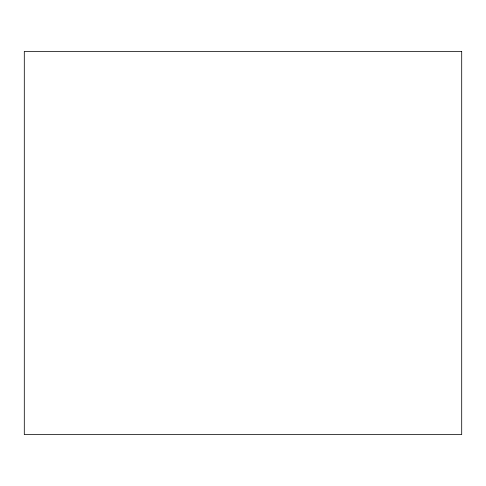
<?xml version="1.0" encoding="UTF-8"?>
<svg xmlns="http://www.w3.org/2000/svg" width="486" height="486" viewBox="0 0 486 486"><rect width="100%" height="100%" fill="white"/><g stroke="black" fill="none" stroke-linecap="round" stroke-linejoin="round"><path stroke-width="0.73" d="M461.7 51.395L24.3 51.395L24.3 434.606L461.7 434.606L461.7 51.395"/></g></svg>
